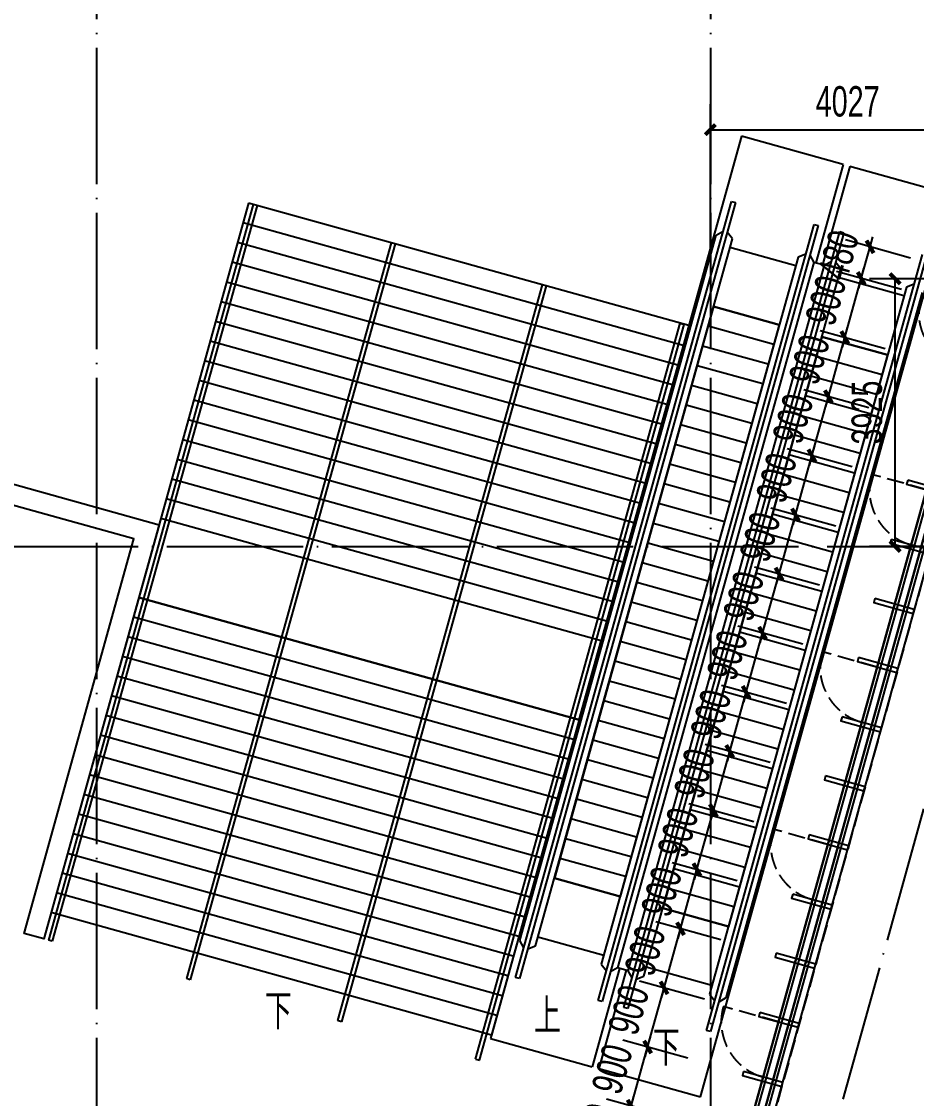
# Model space of a CAD drawing. Extents: x -409435 to 356702, y -107829 to 330904.
# Drawn here: x 85301 to 98421, y 210904 to 226698 of the extents above; entities that cross this region are included whole.
import ezdxf
from ezdxf.xclip import XClip

# ---------------------------------------------------------------- set-up
doc = ezdxf.new("R2010")
doc.units = 0
doc.header["$LTSCALE"] = 1000
doc.header["$MEASUREMENT"] = 0
doc.header["$XCLIPFRAME"] = 0
for name, pattern in [('104-14# 核心筒$0$DOTE', [2.42, 2, -0.2, 0.02, -0.2]), ('14#楼幕墙$0$DASH', [0.35, 0.25, -0.1]), ('X-104 14#平面$0$$0$DASH', [0.35, 0.25, -0.1])]:
    doc.linetypes.add(name, pattern=pattern)
for name, color, linetype in [('01-标注_尺寸', 124, 'Continuous'), ('104-14# 核心筒$0$A-C_玻璃幕墙', 140, 'Continuous'), ('104-14# 核心筒$0$A_AXIS-轴线', 36, '104-14# 核心筒$0$DOTE'), ('14#楼幕墙$0$A-C_玻璃幕墙', 140, 'Continuous'), ('14#楼幕墙$0$A-C_窗', 140, 'Continuous'), ('X-104 14#平面$0$01-标注_符号', 200, 'Continuous'), ('X-104 14#平面$0$02-TEXT_标注', 130, 'Continuous'), ('X-104 14#平面$0$A-C_玻璃幕墙', 140, 'Continuous'), ('X-104 14#平面$0$A-E_栏杆', 232, 'Continuous'), ('X-104 14#平面$0$A-E_楼梯', 171, 'Continuous'), ('X-104 14#平面$0$A-E_电梯', 171, 'Continuous'), ('X-104 14#平面$0$A-O_屋面', 201, 'Continuous'), ('X-104 14#平面$0$A-TECH_结构', 21, 'Continuous')]:
    doc.layers.add(name, color=color, linetype=linetype)
doc.layers.add('X-104 14#平面$0$000套内', color=226, linetype='Continuous', lineweight=30, plot=False)
doc.styles.add('_TCH_DIM_T3', font='ros.shx', dxfattribs={"width": 0.705882, "bigfont": 'jd.shx'})
doc.styles.add('X-104 14#平面$0$_TCH_DIM', font='ros.shx', dxfattribs={"width": 0.8, "bigfont": 'jd.shx'})
doc.dimstyles.new('_TCH_ARCH&&150', dxfattribs={"dimtxt": 446.25, "dimasz": 150, "dimexe": 375, "dimexo": 450, "dimgap": 189.375, "dimtad": 1, "dimdec": 0, "dimzin": 0, "dimdsep": 46, "dimtxsty": '_TCH_DIM_T3', "dimblk": 'ARCHTICK', "dimcen": 0.09, "dimclrt": 7, "dimazin": 2, "dimtfac": 1, "dimtdec": 0, "dimtix": 1, "dimtmove": 2, "dimatfit": 3, "dimfxl": 0, "dimtolj": 1, "dimtzin": 0, "dimarcsym": 0})

# ---------------------------------------------------------------- blocks, each defined once
blk = doc.blocks.new('14#楼幕墙$0$A$C103B1A8E')
blk.add_lwpolyline([(0, 0), (60, 0), (60, 600), (0, 600)], close=True)
blk = doc.blocks.new('14#楼幕墙$0$A$C140B3602')
at = {"rotation": 253.4697301337788}
for p in [(81684, 39343), (81428, 38480), (81172, 37617), (80916, 36754), (80660, 35891), (80404, 35029), (80148, 34166), (79892, 33303), (79636, 32440), (79380, 31577), (79124, 30715)]:
    blk.add_blockref('14#楼幕墙$0$A$C103B1A8E', p, dxfattribs=at)
blk = doc.blocks.new('14#楼幕墙$0$A$C2CD63A88')
at = {"linetype": '14#楼幕墙$0$DASH'}
blk.add_lwpolyline([(0, 670), (0, -170)], dxfattribs=at)
blk.add_arc((0, 670), 840, 270, 0, dxfattribs=at)
blk = doc.blocks.new('14#楼幕墙')
at = {"layer": '14#楼幕墙$0$A-C_玻璃幕墙'}
for p, q in [((92266, 197155), (99427, 222925)), ((94037, 203343), (99462, 222863)), ((94182, 203303), (99566, 222679)), ((94278, 203276), (99636, 222556))]:
    blk.add_line(p, q, dxfattribs=at)
blk.add_lwpolyline([(120742, 216995), (99427, 222925), (92266, 197155), (62308, 195791), (62738, 196820), (22065, 195795), (17309, 179208), (53491, 179840), (52927, 177185), (83500, 178466), (82418, 175654), (109062, 173768), (119297, 188914), (117563, 189300)], close=True, dxfattribs=at)
at = {"layer": '14#楼幕墙$0$A-C_玻璃幕墙', "rotation": 1.000000000000248}
blk.add_blockref('14#楼幕墙$0$A$C140B3602', (17309, 179208), dxfattribs=at)
at = {"layer": '14#楼幕墙$0$A-C_窗', "rotation": 254.4518973650889}
for p in [(98649, 222612), (97926, 220011), (97202, 217410), (96478, 214809), (95754, 212207)]:
    blk.add_blockref('14#楼幕墙$0$A$C2CD63A88', p, dxfattribs=at)
blk = doc.blocks.new('104-14# 核心筒')
at = {"layer": '104-14# 核心筒$0$A-C_玻璃幕墙'}
blk.add_lwpolyline([(82417.6, 175653.6), (83499.8, 178465.9), (52926.6, 177184.7), (53491, 179839.8), (17309.3, 179208.2), (22065.4, 195794.6), (62738.3, 196820), (62307.5, 195791.2), (92265.6, 197155.1), (99426.9, 222925), (120741.8, 216994.6), (117562.9, 189300.5), (119297.3, 188914.5), (109062.3, 173767.9), (82417.6, 175653.6)], dxfattribs=at)
at = {"layer": '104-14# 核心筒$0$A_AXIS-轴线'}
for p, q in [((86400, 228733.6), (86400, 169654.9)), ((95400, 228733.6), (95400, 169654.9)), ((95400, 203900), (101117.9, 224451.1)), ((-9370.1, 219000), (120259.9, 219000))]:
    blk.add_line(p, q, dxfattribs=at)
blk = doc.blocks.new('X-104 14#平面')
at = {"layer": 'X-104 14#平面$0$000套内'}
blk.add_lwpolyline([(115950, 189400), (115950, 189200), (117249.4, 189200), (117398.5, 189183.4), (120578.2, 216884.4), (99531.2, 222740.3), (92350, 196898.5), (92350, 194099.9), (95650, 194099.9), (95650, 199600), (104650, 199600), (104650, 200600), (107550, 200600), (107550, 201000), (115950, 201000)], close=True, dxfattribs=at)
at = {"layer": 'X-104 14#平面$0$01-标注_符号'}
for points in [[(89079.1, 212594.2, 0, 0, 0), (91933.8, 222854.4, 120, 0, 0), (92054.4, 223288, 0, 0, 0)], [(95847.2, 222094.1, 0, 0, 0), (93299.3, 212936.4, 120, 0, 0), (93178.7, 212502.9, 0, 0, 0)], [(94766.4, 212061.2, 0, 0, 0), (97314.3, 221218.8, 120, 0, 0), (97434.9, 221652.3, 0, 0, 0)]]:
    blk.add_lwpolyline(points, format="xyseb", dxfattribs=at)
at = {"layer": 'X-104 14#平面$0$A-C_玻璃幕墙'}
blk.add_lwpolyline([(82417.6, 175653.6), (83499.8, 178465.9), (52926.6, 177184.7), (53491, 179839.8), (17309.3, 179208.2), (22065.4, 195794.6), (62738.3, 196820), (62307.5, 195791.2), (92265.6, 197155.1), (99426.9, 222925), (120741.8, 216994.6), (117562.9, 189300.5), (119297.3, 188914.5), (109062.3, 173767.9), (82417.6, 175653.6)], dxfattribs=at)
at = {"layer": 'X-104 14#平面$0$A-E_栏杆'}
for p, q in [((88696.3, 224014.7), (85694.2, 213224.6)), ((88754.1, 223998.6), (85752, 213208.5)), ((88754.1, 223998.6), (88696.3, 224014.7)), ((90719.5, 223451.8), (87717.4, 212661.7)), ((90777.3, 223435.7), (87775.2, 212645.6)), ((90777.3, 223435.7), (90719.5, 223451.8)), ((92935.3, 222835.3), (89933.2, 212045.1)), ((92993.1, 222819.2), (89991, 212029.1)), ((92993.1, 222819.2), (92935.3, 222835.3)), ((91956.3, 211482.2), (94958.5, 222272.4)), ((92014.1, 211466.2), (95016.3, 222256.3)), ((94958.5, 222272.4), (95016.3, 222256.3)), ((85752, 213208.5), (85694.2, 213224.6)), ((87775.2, 212645.6), (87717.4, 212661.7)), ((89991, 212029.1), (89933.2, 212045.1)), ((91956.3, 211482.2), (92014.1, 211466.2))]:
    blk.add_line(p, q, dxfattribs=at)
at = {"layer": 'X-104 14#平面$0$A-E_楼梯'}
for p, q in [((95856.7, 225015.5), (92175.3, 211784)), ((97348, 224600.5), (95856.7, 225015.5)), ((97348, 224600.5), (96946.6, 223157.8)), ((97444.3, 224573.7), (97042.9, 223131)), ((98935.7, 224158.8), (97444.3, 224573.7)), ((95254.3, 210927.4), (98935.7, 224158.8)), ((92543.8, 212679.5), (95709.7, 224058.3)), ((95767.5, 224042.2), (92601.6, 212663.5)), ((95709.7, 224058.3), (95767.5, 224042.2)), ((93755.8, 212342.3), (96921.7, 223721.1)), ((96979.5, 223705), (93813.6, 212326.3)), ((96921.7, 223721.1), (96979.5, 223705)), ((92604.6, 213219), (95483.2, 223565)), ((92837.1, 213140.5), (95722.8, 223512.1)), ((94131.5, 212237.8), (97297.4, 223616.6)), ((97355.2, 223600.5), (94189.3, 212221.7)), ((95483.2, 223565), (95589.1, 223624.8)), ((95722.8, 223512.1), (95646.9, 223608.7)), ((97297.4, 223616.6), (97355.2, 223600.5)), ((96650.6, 223116.1), (95687.2, 223384.2)), ((96686.2, 223244), (93800.5, 212872.5)), ((95343.5, 211900.6), (98509.4, 223279.4)), ((98567.2, 223263.3), (95401.3, 211884.5)), ((96801.1, 223287.6), (96686.2, 223244)), ((96858.9, 223271.5), (96918.7, 223165.6)), ((97070.9, 223123.2), (97176.8, 223183)), ((96918.7, 223165.6), (94040.1, 212819.6)), ((94192.3, 212777.2), (97070.9, 223123.2)), ((94424.8, 212698.8), (97310.5, 223070.3)), ((97070.9, 223123.2), (96918.7, 223165.6)), ((97310.5, 223070.3), (97234.6, 223167)), ((98238.3, 222674.4), (97274.9, 222942.4)), ((98273.9, 222802.3), (95388.2, 212430.7)), ((98506.4, 222723.9), (95627.8, 212377.8)), ((98388.8, 222845.8), (98273.9, 222802.3)), ((95446, 222517.1), (93113.9, 214135.5)), ((96409.4, 222249.1), (95446, 222517.1)), ((95446, 222517.1), (96409.4, 222249.1)), ((96409.4, 222249.1), (94077.3, 213867.4)), ((96328.9, 221960.1), (95365.5, 222228.1)), ((97033.6, 222075.4), (94701.6, 213693.8)), ((97997.1, 221807.3), (97033.6, 222075.4)), ((97033.6, 222075.4), (97997.1, 221807.3)), ((96248.5, 221671), (95285.1, 221939.1)), ((97997.1, 221807.3), (95665, 213425.7)), ((97916.6, 221518.3), (96953.2, 221786.4)), ((96168.1, 221382), (95204.7, 221650.1)), ((97836.2, 221229.3), (96872.8, 221497.3)), ((96087.7, 221093), (95124.3, 221361)), ((97755.8, 220940.3), (96792.4, 221208.3)), ((96007.3, 220804), (95043.9, 221072)), ((97675.4, 220651.2), (96712, 220919.3)), ((95926.9, 220514.9), (94963.5, 220783)), ((95846.5, 220225.9), (94883.1, 220494)), ((97595, 220362.2), (96631.6, 220630.3)), ((97514.6, 220073.2), (96551.2, 220341.3)), ((95766, 219936.9), (94802.6, 220205)), ((97434.2, 219784.2), (96470.7, 220052.2)), ((95685.6, 219647.9), (94722.2, 219915.9)), ((97353.7, 219495.2), (96390.3, 219763.2)), ((95605.2, 219358.9), (94641.8, 219626.9)), ((97273.3, 219206.1), (96309.9, 219474.2)), ((95524.8, 219069.8), (94561.4, 219337.9)), ((97192.9, 218917.1), (96229.5, 219185.2)), ((95444.4, 218780.8), (94481, 219048.9)), ((95364, 218491.8), (94400.6, 218759.8)), ((97112.5, 218628.1), (96149.1, 218896.1)), ((97032.1, 218339.1), (96068.7, 218607.1)), ((95283.6, 218202.8), (94320.2, 218470.8)), ((96951.7, 218050.1), (95988.3, 218318.1)), ((95203.1, 217913.8), (94239.7, 218181.8)), ((96871.3, 217761), (95907.8, 218029.1)), ((95122.7, 217624.7), (94159.3, 217892.8)), ((96790.8, 217472), (95827.4, 217740.1)), ((95042.3, 217335.7), (94078.9, 217603.8)), ((96710.4, 217183), (95747, 217451)), ((94961.9, 217046.7), (93998.5, 217314.7)), ((94881.5, 216757.7), (93918.1, 217025.7)), ((96630, 216894), (95666.6, 217162)), ((96549.6, 216604.9), (95586.2, 216873)), ((94801.1, 216468.6), (93837.7, 216736.7)), ((96469.2, 216315.9), (95505.8, 216584)), ((94720.7, 216179.6), (93757.3, 216447.7)), ((96388.8, 216026.9), (95425.4, 216294.9)), ((94640.2, 215890.6), (93676.8, 216158.6)), ((96308.4, 215737.9), (95344.9, 216005.9)), ((94559.8, 215601.6), (93596.4, 215869.6)), ((96227.9, 215448.9), (95264.5, 215716.9)), ((94479.4, 215312.6), (93516, 215580.6)), ((94399, 215023.5), (93435.6, 215291.6)), ((96147.5, 215159.8), (95184.1, 215427.9)), ((96067.1, 214870.8), (95103.7, 215138.9)), ((94318.6, 214734.5), (93355.2, 215002.6)), ((95986.7, 214581.8), (95023.3, 214849.8)), ((94238.2, 214445.5), (93274.8, 214713.5)), ((95906.3, 214292.8), (94942.9, 214560.8)), ((94157.8, 214156.5), (93194.4, 214424.5)), ((95825.9, 214003.7), (94862.5, 214271.8)), ((94077.3, 213867.4), (93113.9, 214135.5)), ((93113.9, 214135.5), (94077.3, 213867.4)), ((95745.5, 213714.7), (94782, 213982.8)), ((95665, 213425.7), (94701.6, 213693.8)), ((94701.6, 213693.8), (95665, 213425.7)), ((93836.1, 213000.4), (92872.7, 213268.4)), ((92664.4, 213113.1), (92604.6, 213219)), ((92722.2, 213097), (92837.1, 213140.5)), ((94068, 212811.8), (93666.6, 211369.1)), ((94164.4, 212785), (93763, 211342.3)), ((93800.5, 212872.5), (93876.4, 212775.9)), ((94040.1, 212819.6), (93934.2, 212759.8)), ((94192.3, 212777.2), (94040.1, 212819.6)), ((94252.1, 212671.3), (94192.3, 212777.2)), ((95423.8, 212558.6), (94460.4, 212826.7)), ((92601.6, 212663.5), (92543.8, 212679.5)), ((94309.9, 212655.2), (94424.8, 212698.8)), ((93813.6, 212326.3), (93755.8, 212342.3)), ((95388.2, 212430.7), (95464.1, 212334.1)), ((95627.8, 212377.8), (95521.9, 212318)), ((94189.3, 212221.7), (94131.5, 212237.8)), ((95401.3, 211884.5), (95343.5, 211900.6)), ((92175.3, 211784), (93666.6, 211369.1)), ((93763, 211342.3), (95254.3, 210927.4))]:
    blk.add_line(p, q, dxfattribs=at)
at = {"layer": 'X-104 14#平面$0$A-E_电梯'}
for p, q in [((88628.9, 224033.5), (87342.3, 219409.1)), ((95083.8, 222237.5), (88628.9, 224033.5)), ((95003.3, 221948.5), (88548.5, 223744.4)), ((94922.9, 221659.5), (88468.1, 223455.4)), ((94842.5, 221370.5), (88387.7, 223166.4)), ((94762.1, 221081.4), (88307.2, 222877.4)), ((94681.7, 220792.4), (88226.8, 222588.4)), ((94601.3, 220503.4), (88146.4, 222299.3)), ((95083.8, 222237.5), (93797.1, 217613.2)), ((94520.9, 220214.4), (88066, 222010.3)), ((94440.4, 219925.4), (87985.6, 221721.3)), ((94360, 219636.3), (87905.2, 221432.3)), ((94279.6, 219347.3), (87824.8, 221143.2)), ((94199.2, 219058.3), (87744.3, 220854.2)), ((94118.8, 218769.3), (87663.9, 220565.2)), ((94038.4, 218480.2), (87583.5, 220276.2)), ((93958, 218191.2), (87503.1, 219987.2)), ((93877.5, 217902.2), (87422.7, 219698.1)), ((93797.1, 217613.2), (87342.3, 219409.1)), ((87020.6, 218253), (85734, 213628.7)), ((93475.5, 216457.1), (87020.6, 218253)), ((93395.1, 216168.1), (86940.2, 217964)), ((93314.6, 215879.1), (86859.8, 217675)), ((93234.2, 215590), (86779.4, 217386)), ((93153.8, 215301), (86699, 217096.9)), ((93073.4, 215012), (86618.5, 216807.9)), ((92993, 214723), (86538.1, 216518.9)), ((93475.5, 216457.1), (92188.8, 211832.7)), ((92912.6, 214433.9), (86457.7, 216229.9)), ((92832.2, 214144.9), (86377.3, 215940.9)), ((92751.7, 213855.9), (86296.9, 215651.8)), ((92671.3, 213566.9), (86216.5, 215362.8)), ((92590.9, 213277.9), (86136.1, 215073.8)), ((92510.5, 212988.8), (86055.6, 214784.8)), ((92430.1, 212699.8), (85975.2, 214495.7)), ((92349.7, 212410.8), (85894.8, 214206.7)), ((92269.3, 212121.8), (85814.4, 213917.7)), ((92188.8, 211832.7), (85734, 213628.7))]:
    blk.add_line(p, q, dxfattribs=at)
blk.add_lwpolyline([(93797.1, 217613.2), (87342.3, 219409.1), (87020.6, 218253), (93475.5, 216457.1)], close=True, dxfattribs=at)
at = {"layer": 'X-104 14#平面$0$A-O_屋面', "ltscale": 5}
blk.add_lwpolyline([(733.1, 201211.6), (-347.3, 201441.2), (366.7, 204800), (66340.6, 204800), (83503.2, 220379.7), (87317.1, 219318.6), (85626.8, 213243.3), (85337.7, 213323.7), (86947.6, 219110), (83582.3, 220046.3), (66456.4, 204500), (609.6, 204500), (8.5, 201672.3), (795.4, 201505)], close=True, dxfattribs=at)
at = {"layer": 'X-104 14#平面$0$A-TECH_结构', "linetype": 'X-104 14#平面$0$$0$DASH'}
blk.add_lwpolyline([(108910.7, 174079.4), (118802, 188717.3), (117234.1, 189066.3), (120414.6, 216774.3), (99635.6, 222555.6), (95312.9, 207000.2), (89162.1, 208711.5), (77269.5, 199400), (8635.1, 199400), (5919.8, 186625.4), (-2502.5, 188415.7), (-5635.8, 173674.9), (40532.1, 175690.6), (40199.6, 173602.3), (83848.5, 175853.1)], close=True, dxfattribs=at)
ref = blk.add_blockref('104-14# 核心筒', (0, 0))
XClip(ref).set_block_clipping_path([(-38664.3623821461, -25500), (139216.5485069363, 330900)])
blk.add_blockref('14#楼幕墙', (0, 0))
at = {"layer": 'X-104 14#平面$0$02-TEXT_标注', "style": 'X-104 14#平面$0$_TCH_DIM', "width": 0.8}
for s, p in [('下', (88869.2, 211917.4)), ('上', (92813.8, 211852.6)), ('下', (94556.5, 211384.4))]:
    blk.add_text(s, height=520.9, dxfattribs=at).set_placement(p)
blk = doc.blocks.new('_ArchTick')
at = {"color": 0, "linetype": 'ByBlock', "const_width": 0.4}
blk.add_lwpolyline([(-0.5, -0.5), (0.5, 0.5)], dxfattribs=at)
blk = doc.blocks.new('*D634')
at = {"layer": '01-标注_尺寸', "color": 0, "lineweight": -2, "transparency": 16777216}
for p, q in [((95400, 223181), (95400, 225486)), ((99427, 223181), (99427, 225486)), ((95400, 225111), (99427, 225111))]:
    blk.add_line(p, q, dxfattribs=at)
at = {"layer": 'Defpoints', "color": 0, "transparency": 16777216}
for p in [(99427, 225111), (95400, 222731), (99427, 222731)]:
    blk.add_point(p, dxfattribs=at)
at = {"layer": '01-标注_尺寸', "color": 0, "lineweight": -2, "transparency": 16777216, "xscale": 150, "yscale": 150, "zscale": 150, "rotation": 180}
blk.add_blockref('_ArchTick', (95400, 225111), dxfattribs=at)
at = {"layer": '01-标注_尺寸', "color": 0, "lineweight": -2, "transparency": 16777216, "xscale": 150, "yscale": 150, "zscale": 150}
blk.add_blockref('_ArchTick', (99427, 225111), dxfattribs=at)
at = {"layer": '01-标注_尺寸', "color": 7, "transparency": 16777216, "insert": (97413, 225524), "char_height": 446.2, "attachment_point": 5, "style": '_TCH_DIM_T3'}
blk.add_mtext('\\A1;4027', dxfattribs=at)
blk = doc.blocks.new('*D635')
at = {"layer": '01-标注_尺寸', "color": 0, "lineweight": -2, "transparency": 16777216}
for p, q in [((99294, 222925), (97733, 222925)), ((98108, 219000), (98108, 222925)), ((99294, 219000), (97733, 219000))]:
    blk.add_line(p, q, dxfattribs=at)
at = {"layer": 'Defpoints', "color": 0, "transparency": 16777216}
for p in [(98108, 222925), (99744, 222925), (99744, 219000)]:
    blk.add_point(p, dxfattribs=at)
at = {"layer": '01-标注_尺寸', "color": 0, "lineweight": -2, "transparency": 16777216, "xscale": 150, "yscale": 150, "zscale": 150}
for p, rotation in [((98108, 222925), 90), ((98108, 219000), 270)]:
    blk.add_blockref('_ArchTick', p, dxfattribs=dict(at, rotation=rotation))
at = {"layer": '01-标注_尺寸', "color": 7, "transparency": 16777216, "insert": (97696, 220963), "char_height": 446.2, "attachment_point": 5, "rotation": 90, "style": '_TCH_DIM_T3'}
blk.add_mtext('\\A1;3925', dxfattribs=at)
blk = doc.blocks.new('*D1907')
at = {"layer": '01-标注_尺寸', "color": 0, "lineweight": -2, "transparency": 16777216}
for p, q in [((98332, 223229), (97379, 223494)), ((97741, 223394), (97781, 223538)), ((97612, 222931), (97741, 223394)), ((98204, 222767), (97251, 223032)), ((97612, 222931), (97572, 222787))]:
    blk.add_line(p, q, dxfattribs=at)
at = {"layer": 'Defpoints', "color": 0, "transparency": 16777216}
for p in [(97741, 223394), (98766, 223109), (98637, 222646)]:
    blk.add_point(p, dxfattribs=at)
at = {"layer": '01-标注_尺寸', "color": 0, "lineweight": -2, "transparency": 16777216, "xscale": 150, "yscale": 150, "zscale": 150}
for p, rotation in [((97741, 223394), 254.4697301339617), ((97612, 222931), 74.46973013396162)]:
    blk.add_blockref('_ArchTick', p, dxfattribs=dict(at, rotation=rotation))
at = {"layer": '01-标注_尺寸', "color": 7, "transparency": 16777216, "insert": (97279, 223273), "char_height": 446.2, "attachment_point": 5, "rotation": 74.4697, "style": '_TCH_DIM_T3'}
blk.add_mtext('\\A1;480', dxfattribs=at)
blk = doc.blocks.new('*D1908')
at = {"layer": '01-标注_尺寸', "color": 0, "lineweight": -2, "transparency": 16777216}
for p, q in [((98204, 222767), (97251, 223032)), ((97612, 222931), (97652, 223076)), ((97371, 222064), (97612, 222931)), ((97963, 221900), (97010, 222164)), ((97371, 222064), (97331, 221920))]:
    blk.add_line(p, q, dxfattribs=at)
at = {"layer": 'Defpoints', "color": 0, "transparency": 16777216}
for p in [(97612, 222931), (98637, 222646), (98396, 221779)]:
    blk.add_point(p, dxfattribs=at)
at = {"layer": '01-标注_尺寸', "color": 0, "lineweight": -2, "transparency": 16777216, "xscale": 150, "yscale": 150, "zscale": 150}
for p, rotation in [((97612, 222931), 254.4697301339616), ((97371, 222064), 74.46973013396162)]:
    blk.add_blockref('_ArchTick', p, dxfattribs=dict(at, rotation=rotation))
at = {"layer": '01-标注_尺寸', "color": 7, "transparency": 16777216, "insert": (97094, 222608), "char_height": 446.2, "attachment_point": 5, "rotation": 74.4697, "style": '_TCH_DIM_T3'}
blk.add_mtext('\\A1;900', dxfattribs=at)
blk = doc.blocks.new('*D1909')
at = {"layer": '01-标注_尺寸', "color": 0, "lineweight": -2, "transparency": 16777216}
for p, q in [((97963, 221900), (97010, 222164)), ((97371, 222064), (97411, 222209)), ((97130, 221197), (97371, 222064)), ((97722, 221033), (96769, 221297)), ((97130, 221197), (97090, 221052))]:
    blk.add_line(p, q, dxfattribs=at)
at = {"layer": 'Defpoints', "color": 0, "transparency": 16777216}
for p in [(97371, 222064), (98396, 221779), (98155, 220912)]:
    blk.add_point(p, dxfattribs=at)
at = {"layer": '01-标注_尺寸', "color": 0, "lineweight": -2, "transparency": 16777216, "xscale": 150, "yscale": 150, "zscale": 150}
for p, rotation in [((97371, 222064), 254.4697301339616), ((97130, 221197), 74.46973013396162)]:
    blk.add_blockref('_ArchTick', p, dxfattribs=dict(at, rotation=rotation))
at = {"layer": '01-标注_尺寸', "color": 7, "transparency": 16777216, "insert": (96853, 221741), "char_height": 446.2, "attachment_point": 5, "rotation": 74.4697, "style": '_TCH_DIM_T3'}
blk.add_mtext('\\A1;900', dxfattribs=at)
blk = doc.blocks.new('*D1910')
at = {"layer": '01-标注_尺寸', "color": 0, "lineweight": -2, "transparency": 16777216}
for p, q in [((97722, 221033), (96769, 221297)), ((97130, 221197), (97170, 221341)), ((96889, 220330), (97130, 221197)), ((97481, 220165), (96528, 220430)), ((96889, 220330), (96849, 220185))]:
    blk.add_line(p, q, dxfattribs=at)
at = {"layer": 'Defpoints', "color": 0, "transparency": 16777216}
for p in [(97130, 221197), (98155, 220912), (97914, 220045)]:
    blk.add_point(p, dxfattribs=at)
at = {"layer": '01-标注_尺寸', "color": 0, "lineweight": -2, "transparency": 16777216, "xscale": 150, "yscale": 150, "zscale": 150}
for p, rotation in [((97130, 221197), 254.4697301339616), ((96889, 220330), 74.46973013396162)]:
    blk.add_blockref('_ArchTick', p, dxfattribs=dict(at, rotation=rotation))
at = {"layer": '01-标注_尺寸', "color": 7, "transparency": 16777216, "insert": (96612, 220874), "char_height": 446.2, "attachment_point": 5, "rotation": 74.4697, "style": '_TCH_DIM_T3'}
blk.add_mtext('\\A1;900', dxfattribs=at)
blk = doc.blocks.new('*D1911')
at = {"layer": '01-标注_尺寸', "color": 0, "lineweight": -2, "transparency": 16777216}
for p, q in [((97481, 220165), (96528, 220430)), ((96648, 219463), (96889, 220330)), ((96889, 220330), (96930, 220474)), ((97240, 219298), (96287, 219563)), ((96648, 219463), (96608, 219318))]:
    blk.add_line(p, q, dxfattribs=at)
at = {"layer": 'Defpoints', "color": 0, "transparency": 16777216}
for p in [(96889, 220330), (97914, 220045), (97673, 219178)]:
    blk.add_point(p, dxfattribs=at)
at = {"layer": '01-标注_尺寸', "color": 0, "lineweight": -2, "transparency": 16777216, "xscale": 150, "yscale": 150, "zscale": 150}
for p, rotation in [((96889, 220330), 254.4697301339615), ((96648, 219463), 74.46973013396153)]:
    blk.add_blockref('_ArchTick', p, dxfattribs=dict(at, rotation=rotation))
at = {"layer": '01-标注_尺寸', "color": 7, "transparency": 16777216, "insert": (96371, 220007), "char_height": 446.2, "attachment_point": 5, "rotation": 74.4697, "style": '_TCH_DIM_T3'}
blk.add_mtext('\\A1;900', dxfattribs=at)
blk = doc.blocks.new('*D1912')
at = {"layer": '01-标注_尺寸', "color": 0, "lineweight": -2, "transparency": 16777216}
for p, q in [((97240, 219298), (96287, 219563)), ((96648, 219463), (96689, 219607)), ((96407, 218596), (96648, 219463)), ((96999, 218431), (96046, 218696)), ((96407, 218596), (96367, 218451))]:
    blk.add_line(p, q, dxfattribs=at)
at = {"layer": 'Defpoints', "color": 0, "transparency": 16777216}
for p in [(96648, 219463), (97673, 219178), (97432, 218311)]:
    blk.add_point(p, dxfattribs=at)
at = {"layer": '01-标注_尺寸', "color": 0, "lineweight": -2, "transparency": 16777216, "xscale": 150, "yscale": 150, "zscale": 150}
for p, rotation in [((96648, 219463), 254.4697301339617), ((96407, 218596), 74.46973013396178)]:
    blk.add_blockref('_ArchTick', p, dxfattribs=dict(at, rotation=rotation))
at = {"layer": '01-标注_尺寸', "color": 7, "transparency": 16777216, "insert": (96130, 219140), "char_height": 446.2, "attachment_point": 5, "rotation": 74.4697, "style": '_TCH_DIM_T3'}
blk.add_mtext('\\A1;900', dxfattribs=at)
blk = doc.blocks.new('*D1913')
at = {"layer": '01-标注_尺寸', "color": 0, "lineweight": -2, "transparency": 16777216}
for p, q in [((96999, 218431), (96046, 218696)), ((96166, 217728), (96407, 218596)), ((96407, 218596), (96448, 218740)), ((96758, 217564), (95805, 217829)), ((96166, 217728), (96126, 217584))]:
    blk.add_line(p, q, dxfattribs=at)
at = {"layer": 'Defpoints', "color": 0, "transparency": 16777216}
for p in [(96407, 218596), (97432, 218311), (97191, 217444)]:
    blk.add_point(p, dxfattribs=at)
at = {"layer": '01-标注_尺寸', "color": 0, "lineweight": -2, "transparency": 16777216, "xscale": 150, "yscale": 150, "zscale": 150}
for p, rotation in [((96407, 218596), 254.4697301339617), ((96166, 217728), 74.4697301339617)]:
    blk.add_blockref('_ArchTick', p, dxfattribs=dict(at, rotation=rotation))
at = {"layer": '01-标注_尺寸', "color": 7, "transparency": 16777216, "insert": (95889, 218272), "char_height": 446.2, "attachment_point": 5, "rotation": 74.4697, "style": '_TCH_DIM_T3'}
blk.add_mtext('\\A1;900', dxfattribs=at)
blk = doc.blocks.new('*D1914')
at = {"layer": '01-标注_尺寸', "color": 0, "lineweight": -2, "transparency": 16777216}
for p, q in [((96758, 217564), (95805, 217829)), ((96166, 217728), (96207, 217873)), ((95925, 216861), (96166, 217728)), ((96517, 216697), (95564, 216962)), ((95925, 216861), (95885, 216717))]:
    blk.add_line(p, q, dxfattribs=at)
at = {"layer": 'Defpoints', "color": 0, "transparency": 16777216}
for p in [(96166, 217728), (97191, 217444), (96950, 216576)]:
    blk.add_point(p, dxfattribs=at)
at = {"layer": '01-标注_尺寸', "color": 0, "lineweight": -2, "transparency": 16777216, "xscale": 150, "yscale": 150, "zscale": 150}
for p, rotation in [((96166, 217728), 254.469730133962), ((95925, 216861), 74.46973013396195)]:
    blk.add_blockref('_ArchTick', p, dxfattribs=dict(at, rotation=rotation))
at = {"layer": '01-标注_尺寸', "color": 7, "transparency": 16777216, "insert": (95649, 217405), "char_height": 446.2, "attachment_point": 5, "rotation": 74.4697, "style": '_TCH_DIM_T3'}
blk.add_mtext('\\A1;900', dxfattribs=at)
blk = doc.blocks.new('*D1915')
at = {"layer": '01-标注_尺寸', "color": 0, "lineweight": -2, "transparency": 16777216}
for p, q in [((96517, 216697), (95564, 216962)), ((95684, 215994), (95925, 216861)), ((95925, 216861), (95966, 217006)), ((96276, 215830), (95323, 216095)), ((95684, 215994), (95644, 215850))]:
    blk.add_line(p, q, dxfattribs=at)
at = {"layer": 'Defpoints', "color": 0, "transparency": 16777216}
for p in [(95925, 216861), (96950, 216576), (96709, 215709)]:
    blk.add_point(p, dxfattribs=at)
at = {"layer": '01-标注_尺寸', "color": 0, "lineweight": -2, "transparency": 16777216, "xscale": 150, "yscale": 150, "zscale": 150}
for p, rotation in [((95925, 216861), 254.4697301339611), ((95684, 215994), 74.46973013396105)]:
    blk.add_blockref('_ArchTick', p, dxfattribs=dict(at, rotation=rotation))
at = {"layer": '01-标注_尺寸', "color": 7, "transparency": 16777216, "insert": (95408, 216538), "char_height": 446.2, "attachment_point": 5, "rotation": 74.4697, "style": '_TCH_DIM_T3'}
blk.add_mtext('\\A1;900', dxfattribs=at)
blk = doc.blocks.new('*D1916')
at = {"layer": '01-标注_尺寸', "color": 0, "lineweight": -2, "transparency": 16777216}
for p, q in [((96276, 215830), (95323, 216095)), ((95684, 215994), (95725, 216139)), ((95444, 215127), (95684, 215994)), ((96035, 214963), (95082, 215227)), ((95444, 215127), (95403, 214982))]:
    blk.add_line(p, q, dxfattribs=at)
at = {"layer": 'Defpoints', "color": 0, "transparency": 16777216}
for p in [(95684, 215994), (96709, 215709), (96468, 214842)]:
    blk.add_point(p, dxfattribs=at)
at = {"layer": '01-标注_尺寸', "color": 0, "lineweight": -2, "transparency": 16777216, "xscale": 150, "yscale": 150, "zscale": 150}
for p, rotation in [((95684, 215994), 254.4697301339612), ((95444, 215127), 74.46973013396122)]:
    blk.add_blockref('_ArchTick', p, dxfattribs=dict(at, rotation=rotation))
at = {"layer": '01-标注_尺寸', "color": 7, "transparency": 16777216, "insert": (95167, 215671), "char_height": 446.2, "attachment_point": 5, "rotation": 74.4697, "style": '_TCH_DIM_T3'}
blk.add_mtext('\\A1;900', dxfattribs=at)
blk = doc.blocks.new('*D1917')
at = {"layer": '01-标注_尺寸', "color": 0, "lineweight": -2, "transparency": 16777216}
for p, q in [((96035, 214963), (95082, 215227)), ((95203, 214260), (95444, 215127)), ((95444, 215127), (95484, 215271)), ((95794, 214095), (94841, 214360)), ((95203, 214260), (95162, 214115))]:
    blk.add_line(p, q, dxfattribs=at)
at = {"layer": 'Defpoints', "color": 0, "transparency": 16777216}
for p in [(95444, 215127), (96468, 214842), (96227, 213975)]:
    blk.add_point(p, dxfattribs=at)
at = {"layer": '01-标注_尺寸', "color": 0, "lineweight": -2, "transparency": 16777216, "xscale": 150, "yscale": 150, "zscale": 150}
for p, rotation in [((95444, 215127), 254.4697301339623), ((95203, 214260), 74.46973013396227)]:
    blk.add_blockref('_ArchTick', p, dxfattribs=dict(at, rotation=rotation))
at = {"layer": '01-标注_尺寸', "color": 7, "transparency": 16777216, "insert": (94926, 214804), "char_height": 446.2, "attachment_point": 5, "rotation": 74.4697, "style": '_TCH_DIM_T3'}
blk.add_mtext('\\A1;900', dxfattribs=at)
blk = doc.blocks.new('*D1918')
at = {"layer": '01-标注_尺寸', "color": 0, "lineweight": -2, "transparency": 16777216}
for p, q in [((95794, 214095), (94841, 214360)), ((95203, 214260), (95243, 214404)), ((94962, 213393), (95203, 214260)), ((95553, 213228), (94600, 213493)), ((94962, 213393), (94921, 213248))]:
    blk.add_line(p, q, dxfattribs=at)
at = {"layer": 'Defpoints', "color": 0, "transparency": 16777216}
for p in [(95203, 214260), (96227, 213975), (95987, 213108)]:
    blk.add_point(p, dxfattribs=at)
at = {"layer": '01-标注_尺寸', "color": 0, "lineweight": -2, "transparency": 16777216, "xscale": 150, "yscale": 150, "zscale": 150}
for p, rotation in [((95203, 214260), 254.4697301339612), ((94962, 213393), 74.46973013396122)]:
    blk.add_blockref('_ArchTick', p, dxfattribs=dict(at, rotation=rotation))
at = {"layer": '01-标注_尺寸', "color": 7, "transparency": 16777216, "insert": (94685, 213937), "char_height": 446.2, "attachment_point": 5, "rotation": 74.4697, "style": '_TCH_DIM_T3'}
blk.add_mtext('\\A1;900', dxfattribs=at)
blk = doc.blocks.new('*D1919')
at = {"layer": '01-标注_尺寸', "color": 0, "lineweight": -2, "transparency": 16777216}
for p, q in [((95553, 213228), (94600, 213493)), ((94721, 212526), (94962, 213393)), ((94962, 213393), (95002, 213537)), ((95312, 212361), (94359, 212626)), ((94721, 212526), (94680, 212381))]:
    blk.add_line(p, q, dxfattribs=at)
at = {"layer": 'Defpoints', "color": 0, "transparency": 16777216}
for p in [(94962, 213393), (95987, 213108), (95746, 212241)]:
    blk.add_point(p, dxfattribs=at)
at = {"layer": '01-标注_尺寸', "color": 0, "lineweight": -2, "transparency": 16777216, "xscale": 150, "yscale": 150, "zscale": 150}
for p, rotation in [((94962, 213393), 254.4697301339618), ((94721, 212526), 74.46973013396178)]:
    blk.add_blockref('_ArchTick', p, dxfattribs=dict(at, rotation=rotation))
at = {"layer": '01-标注_尺寸', "color": 7, "transparency": 16777216, "insert": (94444, 213070), "char_height": 446.2, "attachment_point": 5, "rotation": 74.4697, "style": '_TCH_DIM_T3'}
blk.add_mtext('\\A1;900', dxfattribs=at)
blk = doc.blocks.new('*D1920')
at = {"layer": '01-标注_尺寸', "color": 0, "lineweight": -2, "transparency": 16777216}
for p, q in [((95312, 212361), (94359, 212626)), ((94721, 212526), (94761, 212670)), ((94480, 211658), (94721, 212526)), ((95071, 211494), (94118, 211759)), ((94480, 211658), (94439, 211514))]:
    blk.add_line(p, q, dxfattribs=at)
at = {"layer": 'Defpoints', "color": 0, "transparency": 16777216}
for p in [(94721, 212526), (95746, 212241), (95505, 211374)]:
    blk.add_point(p, dxfattribs=at)
at = {"layer": '01-标注_尺寸', "color": 0, "lineweight": -2, "transparency": 16777216, "xscale": 150, "yscale": 150, "zscale": 150}
for p, rotation in [((94721, 212526), 254.4697301339614), ((94480, 211658), 74.46973013396139)]:
    blk.add_blockref('_ArchTick', p, dxfattribs=dict(at, rotation=rotation))
at = {"layer": '01-标注_尺寸', "color": 7, "transparency": 16777216, "insert": (94203, 212202), "char_height": 446.2, "attachment_point": 5, "rotation": 74.4697, "style": '_TCH_DIM_T3'}
blk.add_mtext('\\A1;900', dxfattribs=at)
blk = doc.blocks.new('*D1921')
at = {"layer": '01-标注_尺寸', "color": 0, "lineweight": -2, "transparency": 16777216}
for p, q in [((94480, 211658), (94520, 211803)), ((95071, 211494), (94118, 211759)), ((94239, 210791), (94480, 211658)), ((94830, 210627), (93877, 210892)), ((94239, 210791), (94198, 210647))]:
    blk.add_line(p, q, dxfattribs=at)
at = {"layer": 'Defpoints', "color": 0, "transparency": 16777216}
for p in [(94480, 211658), (95505, 211374), (95264, 210506)]:
    blk.add_point(p, dxfattribs=at)
at = {"layer": '01-标注_尺寸', "color": 0, "lineweight": -2, "transparency": 16777216, "xscale": 150, "yscale": 150, "zscale": 150}
for p, rotation in [((94480, 211658), 254.4697301339614), ((94239, 210791), 74.46973013396139)]:
    blk.add_blockref('_ArchTick', p, dxfattribs=dict(at, rotation=rotation))
at = {"layer": '01-标注_尺寸', "color": 7, "transparency": 16777216, "insert": (93962, 211335), "char_height": 446.2, "attachment_point": 5, "rotation": 74.4697, "style": '_TCH_DIM_T3'}
blk.add_mtext('\\A1;900', dxfattribs=at)
blk = doc.blocks.new('*D1922')
at = {"layer": '01-标注_尺寸', "color": 0, "lineweight": -2, "transparency": 16777216}
for p, q in [((94830, 210627), (93877, 210892)), ((94239, 210791), (94279, 210936)), ((93998, 209924), (94239, 210791)), ((94589, 209760), (93636, 210025)), ((93998, 209924), (93958, 209780))]:
    blk.add_line(p, q, dxfattribs=at)
at = {"layer": 'Defpoints', "color": 0, "transparency": 16777216}
for p in [(94239, 210791), (95264, 210506), (95023, 209639)]:
    blk.add_point(p, dxfattribs=at)
at = {"layer": '01-标注_尺寸', "color": 0, "lineweight": -2, "transparency": 16777216, "xscale": 150, "yscale": 150, "zscale": 150}
for p, rotation in [((94239, 210791), 254.4697301339621), ((93998, 209924), 74.46973013396217)]:
    blk.add_blockref('_ArchTick', p, dxfattribs=dict(at, rotation=rotation))
at = {"layer": '01-标注_尺寸', "color": 7, "transparency": 16777216, "insert": (93721, 210468), "char_height": 446.2, "attachment_point": 5, "rotation": 74.4697, "style": '_TCH_DIM_T3'}
blk.add_mtext('\\A1;900', dxfattribs=at)

msp = doc.modelspace()

# ---------------------------------------------------------------- block references
msp.add_blockref('X-104 14#平面', (0, 0))

# ---------------------------------------------------------------- dimensions: what is measured, and where the dimension line sits
at = {"layer": '01-标注_尺寸'}
for p1, p2, distance, picture, middle in [((95400, 222731.5), (99426.9, 222731.5), 2379.6, '*D634', (97413.5, 225523.6)), ((98637.2, 222646.4), (98765.7, 223108.8), 1063.8, '*D1907', (97279.1, 223272.9)), ((98396.2, 221779.3), (98637.2, 222646.4), 1063.8, '*D1908', (97094.3, 222608.1)), ((99743.9, 219000), (99743.9, 222925), 1635.7, '*D635', (97695.7, 220962.5)), ((98155.3, 220912.1), (98396.2, 221779.3), 1063.8, '*D1909', (96853.4, 221741)), ((97914.3, 220045), (98155.3, 220912.1), 1063.8, '*D1910', (96612.4, 220873.8)), ((97673.3, 219177.8), (97914.3, 220045), 1063.8, '*D1911', (96371.4, 220006.7)), ((97432.4, 218310.7), (97673.3, 219177.8), 1063.8, '*D1912', (96130.5, 219139.5)), ((97191.4, 217443.6), (97432.4, 218310.7), 1063.8, '*D1913', (95889.5, 218272.4)), ((96950.4, 216576.4), (97191.4, 217443.6), 1063.8, '*D1914', (95648.5, 217405.3)), ((96709.4, 215709.3), (96950.4, 216576.4), 1063.8, '*D1915', (95407.5, 216538.1)), ((96468.5, 214842.1), (96709.4, 215709.3), 1063.8, '*D1916', (95166.6, 215671)), ((96227.5, 213975), (96468.5, 214842.1), 1063.8, '*D1917', (94925.6, 214803.8)), ((95986.5, 213107.9), (96227.5, 213975), 1063.8, '*D1918', (94684.6, 213936.7)), ((95745.5, 212240.7), (95986.5, 213107.9), 1063.8, '*D1919', (94443.6, 213069.6)), ((95504.6, 211373.6), (95745.5, 212240.7), 1063.8, '*D1920', (94202.7, 212202.4)), ((95263.6, 210506.4), (95504.6, 211373.6), 1063.8, '*D1921', (93961.7, 211335.3)), ((95022.6, 209639.3), (95263.6, 210506.4), 1063.8, '*D1922', (93720.7, 210468.1))]:
    dim = msp.add_aligned_dim(p1=p1, p2=p2, distance=distance, dimstyle='_TCH_ARCH&&150', dxfattribs=at)
    dim.commit()
    dim.dimension.update_dxf_attribs({"geometry": picture, "text_midpoint": middle})

doc.saveas('drawing.dxf')
